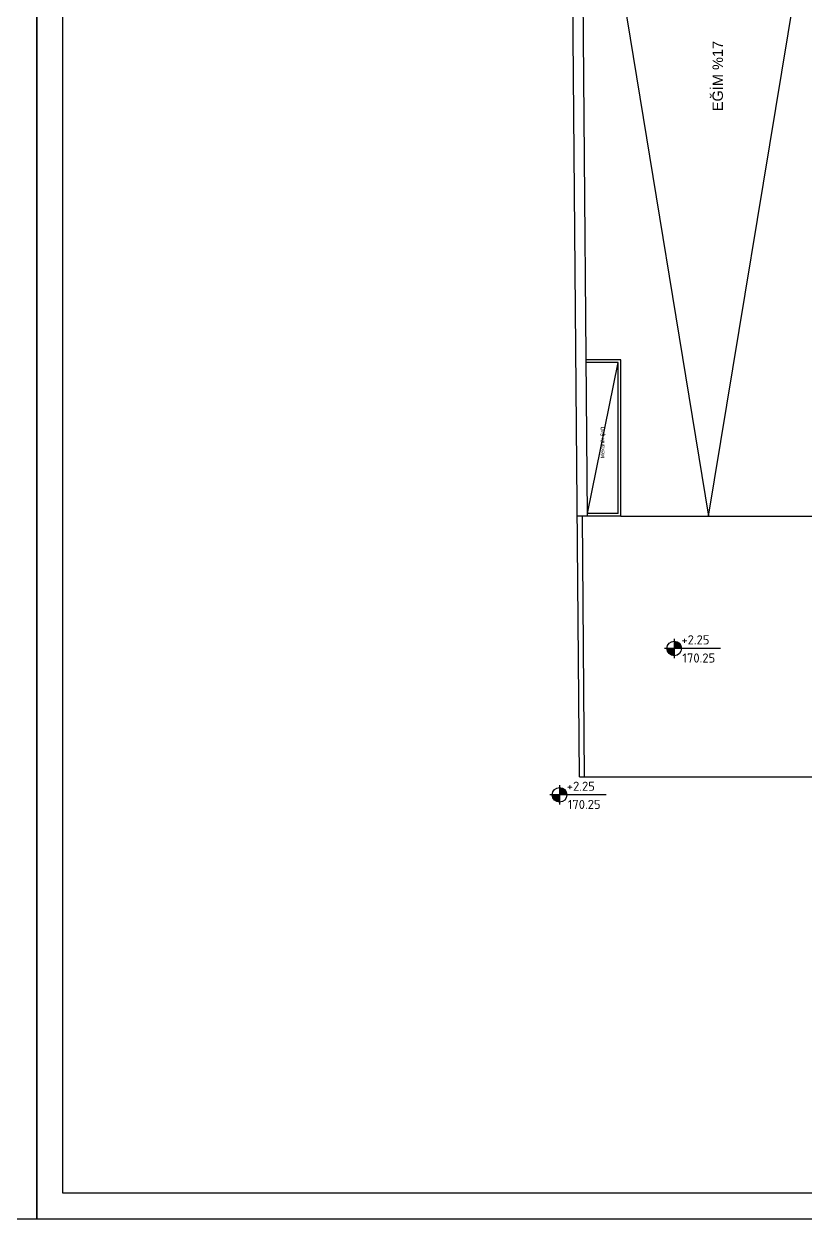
# Model space of a CAD drawing. Header units: millimetres. Extents: x 1443065 to 1517367, y 3763150 to 3779068.
# Drawn here: x 1470526 to 1473524, y 3763150 to 3767736 of the extents above; entities that cross this region are included whole.
import ezdxf
from ezdxf.enums import TextEntityAlignment as Align

# ---------------------------------------------------------------- set-up
doc = ezdxf.new("R2010")
doc.units = ezdxf.units.MM
for name, color, linetype in [('LAYER1', 10, 'Continuous'), ('m-TFR_vitrifiye', 1, 'Continuous'), ('m-YAZ_kot', 7, 'Continuous'), ('m-YAZ_pafta', 7, 'Continuous')]:
    doc.layers.add(name, color=color, linetype=linetype)
doc.layers.add('MAHAL', color=52, linetype='Continuous', lineweight=13)
doc.styles.add('mono', font='isocpeur.ttf')
doc.styles.get("Standard").update_dxf_attribs({"font": 'arial.ttf'})

# ---------------------------------------------------------------- blocks, each defined once
blk = doc.blocks.new('m-plankot')
h = blk.add_hatch(color=256)
h.paths.add_polyline_path([(0, 0.144), (0, 0), (0.144, 0, 0.414214)])
h.paths.add_polyline_path([(0, -0.144), (0, 0), (-0.144, 0, 0.414214)])
for p, q in [((0.914, 0), (-0.192, 0)), ((0, 0.192), (0, -0.192))]:
    blk.add_line(p, q)
blk.add_circle((0, 0), 0.144)
blk.add_attdef('INCEKOT', (0.187, 0.1), '', height=0.18)
blk.add_attdef('KABAKOT', text='', height=0.18).set_placement((0.187, -0.1), align=Align.TOP_LEFT)

msp = doc.modelspace()

# ---------------------------------------------------------------- linework, layer by layer
at = {"layer": 'LAYER1'}
for p, q in [((1472817.1, 3765847.1), (1473649.4, 3765847.1)), ((1472657.9, 3764847.1), (1473649.4, 3764847.1))]:
    msp.add_line(p, q, dxfattribs=at)
at = {"layer": 'm-TFR_vitrifiye'}
for p, q in [((1472657.9, 3764847.1), (1472604, 3771120.2)), ((1472689.3, 3765847.1), (1472663.6, 3768836.6)), ((1472663.6, 3768836.6), (1473153.6, 3765847.1)), ((1473153.6, 3765847.1), (1473646.4, 3768836.6)), ((1472817.1, 3766446.6), (1472684.2, 3766446.6)), ((1472817.1, 3765847.1), (1472817.1, 3766446.6)), ((1472807.1, 3766436.6), (1472684.3, 3766436.6)), ((1472689.2, 3765857.1), (1472807.1, 3766436.6)), ((1472807.1, 3765857.1), (1472807.1, 3766436.6)), ((1472689.3, 3765847.1), (1472649.3, 3765847.1)), ((1472677.9, 3764847.3), (1472669.3, 3765847.1)), ((1472807.1, 3765857.1), (1472689.2, 3765857.1)), ((1472817.1, 3765847.1), (1472689.3, 3765847.1))]:
    msp.add_line(p, q, dxfattribs=at)
at = {"layer": 'm-YAZ_pafta'}
for points in [[(1456820.5, 3773149.7), (1470576.3, 3773149.7), (1470576.3, 3763149.7), (1456820.5, 3763149.7)], [(1470576.3, 3773149.7), (1484332.1, 3773149.7), (1484332.1, 3763149.7), (1470576.3, 3763149.7)], [(1470676.3, 3773049.7), (1484232.1, 3773049.7), (1484232.1, 3763249.7), (1470676.3, 3763249.7)]]:
    msp.add_lwpolyline(points, close=True, dxfattribs=at)

# ---------------------------------------------------------------- block references
at = {"layer": 'm-YAZ_kot'}
ref = msp.add_blockref('m-plankot', (1473021.6, 3765339.5), dxfattribs=dict(at, xscale=194.90625, yscale=194.90625, zscale=194.90625))
ref.add_attrib('KABAKOT', '170.25', dxfattribs={"layer": '0', "height": 35.08, "rotation": 0, "style": 'mono'}).set_placement((1473052.9, 3765274.7), align=Align.BOTTOM_LEFT)
ref.add_attrib('INCEKOT', '+2.25', dxfattribs={"layer": '0', "height": 35.08, "rotation": 0, "style": 'mono'}).set_placement((1473049.2, 3765344.4), align=Align.BOTTOM_LEFT)
ref = msp.add_blockref('m-plankot', (1472581.8, 3764777.7), dxfattribs=dict(at, xscale=194.90625, yscale=194.90625, zscale=194.90625))
ref.add_attrib('KABAKOT', '170.25', dxfattribs={"layer": '0', "height": 35.08, "rotation": 0, "style": 'mono'}).set_placement((1472613.2, 3764712.9), align=Align.BOTTOM_LEFT)
ref.add_attrib('INCEKOT', '+2.25', dxfattribs={"layer": '0', "height": 35.08, "rotation": 0, "style": 'mono'}).set_placement((1472609.5, 3764782.7), align=Align.BOTTOM_LEFT)

# ---------------------------------------------------------------- texts
at = {"layer": 'MAHAL', "attachment_point": 7, "rotation": 90}
for s, insert, char_height, width in [('\\pt440;{\\f@Arial Unicode MS|b0|i0|c162|p34;E}Ğİ{\\f@Arial Unicode MS|b0|i0|c162|p34;M %17}', (1473209.1, 3767400.8), 40, 677.683), ('{\\f@Arial Unicode MS|b0|i0|c162|p34;Mekanik Şaft}', (1472758.5, 3766068.7), 15, 209.101)]:
    msp.add_mtext(s, dxfattribs=dict(at, insert=insert, char_height=char_height, width=width))

doc.saveas('drawing.dxf')
